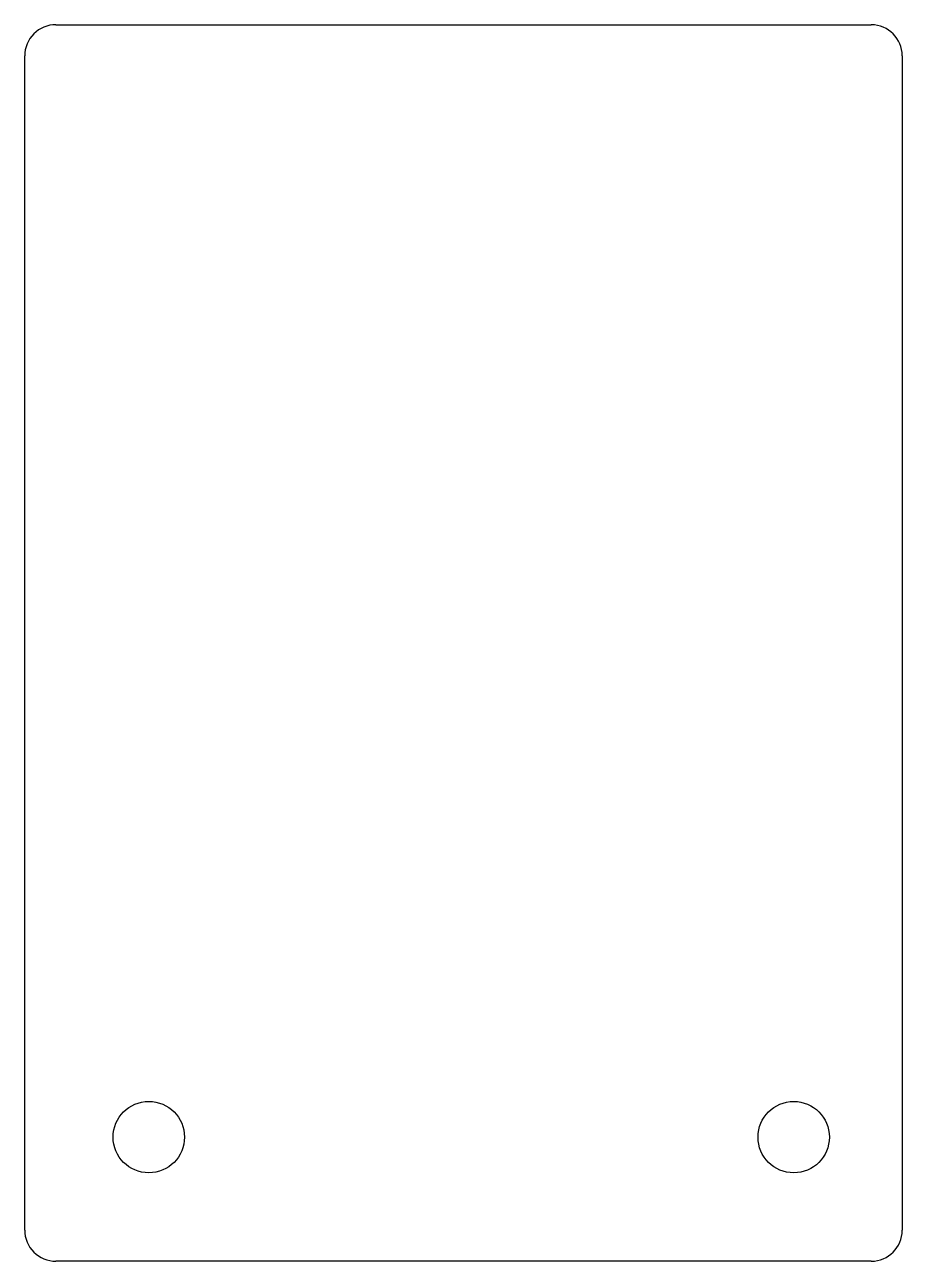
# Model space of a CAD drawing. Extents: x 147.6 to 175.9, y -105.3 to -65.5.
import ezdxf

# ---------------------------------------------------------------- set-up
doc = ezdxf.new("R2010")
doc.units = 0
doc.layers.add('Solid', color=7, linetype='CONTINUOUS')

msp = doc.modelspace()

# ---------------------------------------------------------------- linework, layer by layer
at = {"layer": 'Solid'}
for p, q in [((148.625, -65.476), (148.625, -65.476, 1.6)), ((148.625, -65.476, 1.6), (174.914, -65.4773, 1.6)), ((148.625, -65.476), (174.914, -65.4773)), ((148.625, -65.476), (174.914, -65.4773)), ((148.625, -65.476, 1.6), (174.914, -65.4773, 1.6)), ((148.625, -65.476), (148.625, -65.476, 1.6)), ((174.914, -65.4773), (174.914, -65.4773, 1.6)), ((174.914, -65.4773), (174.914, -65.4773, 1.6)), ((147.625, -104.33), (147.625, -66.476)), ((147.625, -104.33, 1.6), (147.625, -66.476, 1.6)), ((147.625, -66.476), (147.625, -66.476, 1.6)), ((147.625, -104.33, 1.6), (147.625, -66.476, 1.6)), ((147.625, -66.476), (147.625, -66.476, 1.6)), ((147.625, -104.33), (147.625, -66.476)), ((175.914, -66.4773), (175.914, -66.4773, 1.6)), ((175.914, -66.4773), (175.914, -66.4773, 1.6)), ((175.914, -66.4773, 1.6), (175.914, -104.332, 1.6)), ((175.914, -66.4773), (175.914, -104.332)), ((175.914, -66.4773), (175.914, -104.332)), ((175.914, -66.4773, 1.6), (175.914, -104.332, 1.6)), ((152.775, -101.33), (152.775, -101.33, 1.6)), ((152.775, -101.33), (152.775, -101.33, 1.6)), ((173.564, -101.331), (173.564, -101.331, 1.6)), ((173.564, -101.331), (173.564, -101.331, 1.6)), ((147.625, -104.33), (147.625, -104.33, 1.6)), ((147.625, -104.33), (147.625, -104.33, 1.6)), ((175.914, -104.332), (175.914, -104.332, 1.6)), ((175.914, -104.332), (175.914, -104.332, 1.6)), ((174.914, -105.332), (148.625, -105.33)), ((174.914, -105.332, 1.6), (148.625, -105.33, 1.6)), ((174.914, -105.332, 1.6), (148.625, -105.33, 1.6)), ((148.625, -105.33), (148.625, -105.33, 1.6)), ((174.914, -105.332), (148.625, -105.33)), ((148.625, -105.33), (148.625, -105.33, 1.6)), ((174.914, -105.332), (174.914, -105.332, 1.6)), ((174.914, -105.332), (174.914, -105.332, 1.6))]:
    msp.add_line(p, q, dxfattribs=at)
for centre in [(151.625, -101.33), (151.625, -101.33), (151.625, -101.33), (151.625, -101.33), (172.414, -101.331), (172.414, -101.331), (172.414, -101.331), (172.414, -101.331)]:
    msp.add_circle(centre, 1.15, dxfattribs=at)
for centre, start, end in [((148.625, -66.476), 89.9994, -179.999), ((148.625, -66.476, 1.6), 89.9994, -179.999), ((148.625, -66.476), 89.9994, -179.999), ((148.625, -66.476, 1.6), 89.9994, -179.999), ((174.914, -66.4773), 0.00057, 89.9987), ((174.914, -66.4773, 1.6), 0.00057, 89.9987), ((174.914, -66.4773), 0.00057, 89.9987), ((174.914, -66.4773, 1.6), 0.00057, 89.9987), ((148.625, -104.33), 179.999, -89.9993), ((148.625, -104.33, 1.6), 179.999, -89.9993), ((148.625, -104.33), 179.999, -89.9993), ((148.625, -104.33, 1.6), 179.999, -89.9993), ((174.914, -104.331), -89.9994, -0.00086), ((174.914, -104.331, 1.6), -89.9994, -0.00086), ((174.914, -104.331), -89.9994, -0.00086), ((174.914, -104.331, 1.6), -89.9994, -0.00086)]:
    msp.add_arc(centre, 1, start, end, dxfattribs=at)

doc.saveas('drawing.dxf')
